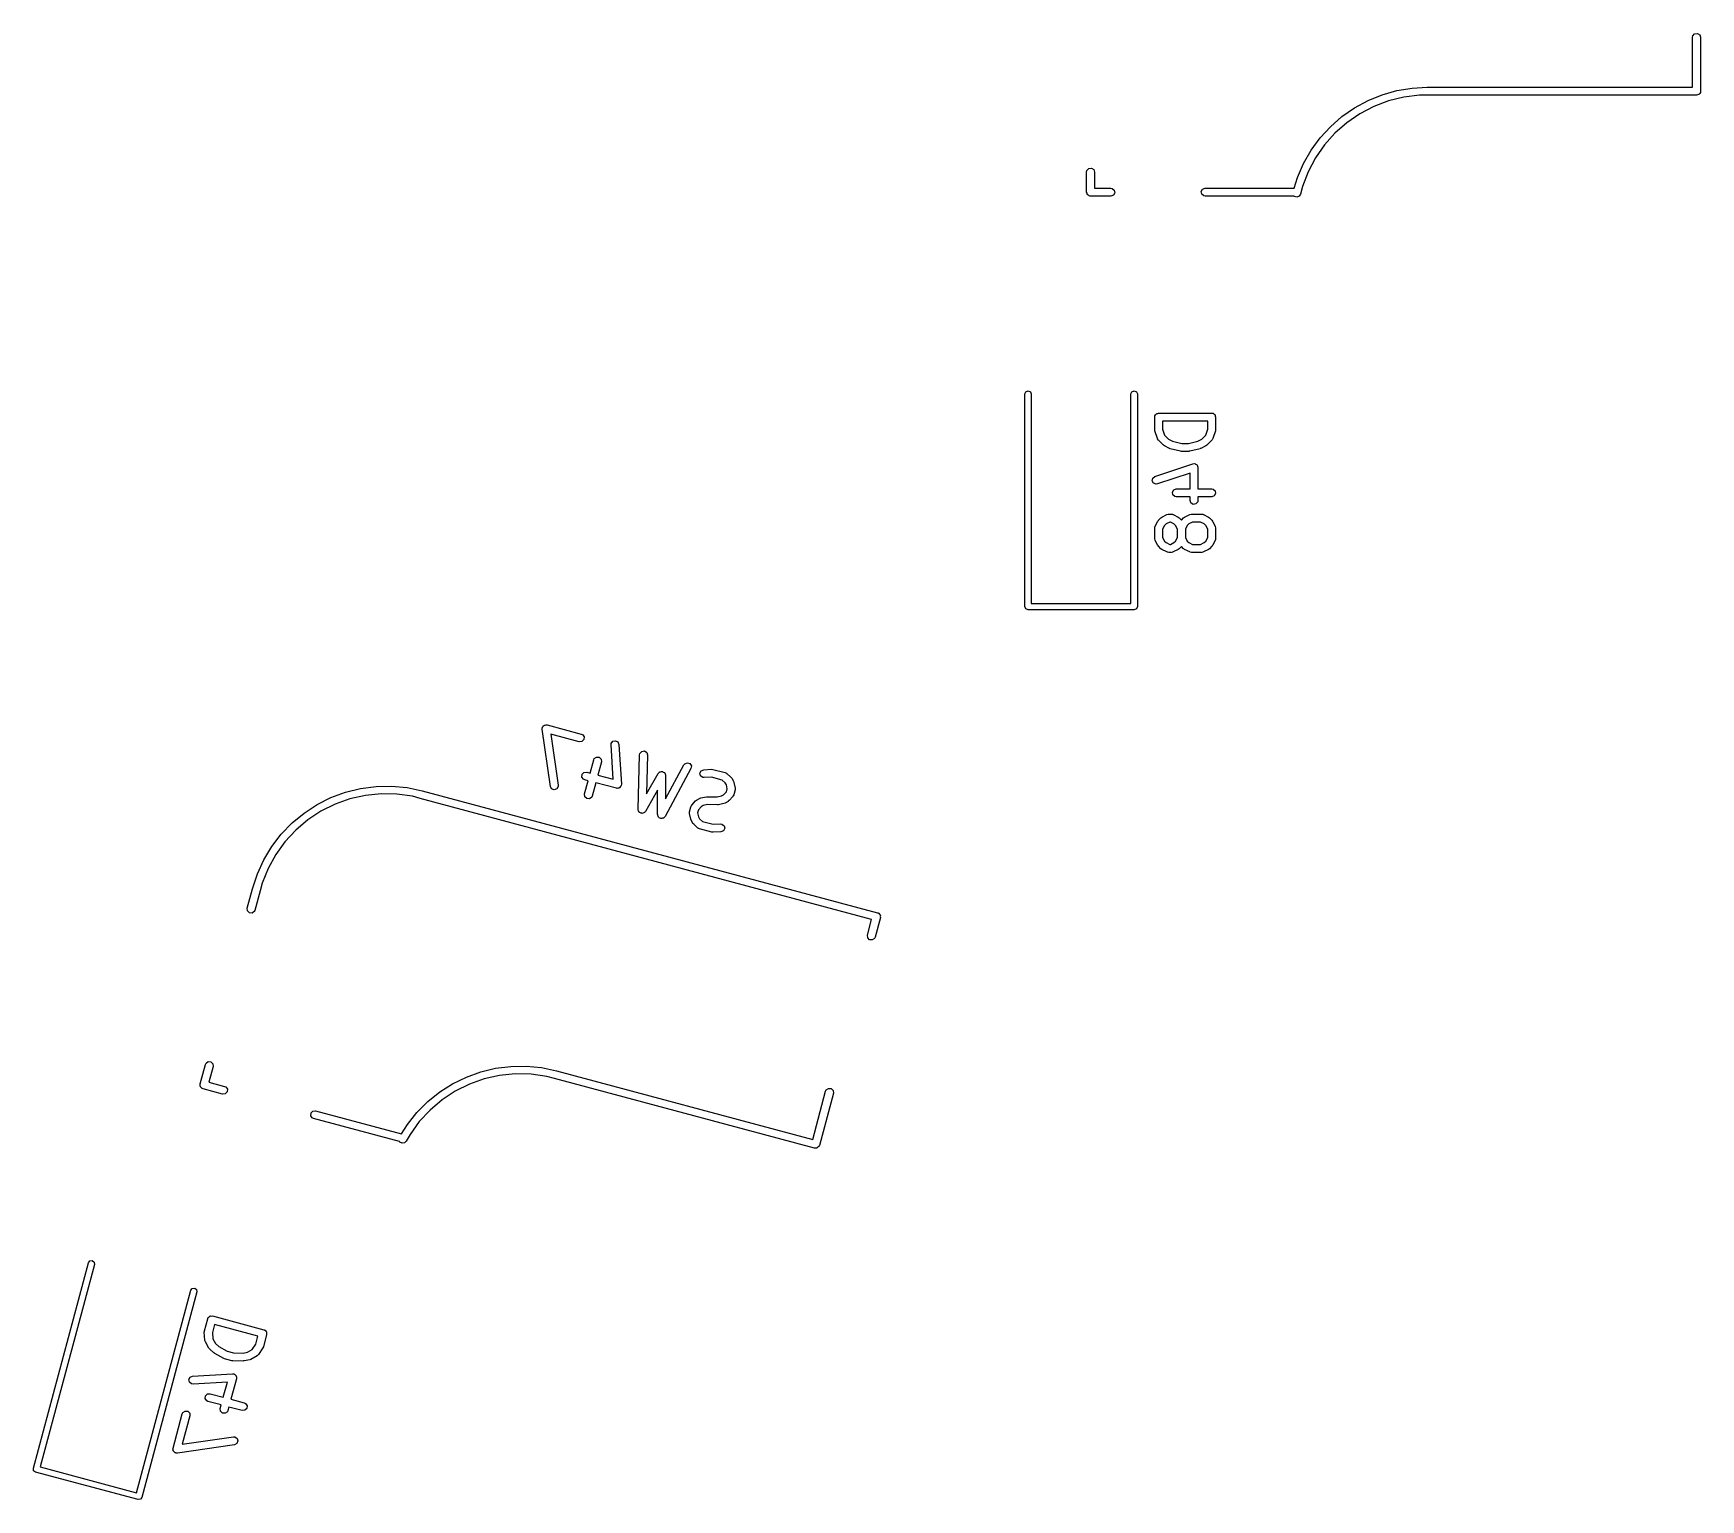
# Model space of a CAD drawing. Extents: x 32 to 254, y -135 to -26.
# Drawn here: x 165.4 to 196.84, y -134.74 to -107.09 of the extents above; entities that cross this region are included whole.
import ezdxf

# ---------------------------------------------------------------- set-up
doc = ezdxf.new("R2010")
doc.units = 0
doc.layers.add('BLACK', color=7, linetype='CONTINUOUS')

msp = doc.modelspace()

# ---------------------------------------------------------------- linework, layer by layer
at = {"layer": 'BLACK', "linetype": 'CONTINUOUS'}
for p, q in [((196.692, -107.169), (196.697, -107.143)), ((196.692, -108.11), (196.692, -107.169)), ((196.697, -107.143), (196.73, -107.104)), ((196.73, -107.104), (196.781, -107.095)), ((196.781, -107.095), (196.825, -107.121)), ((196.825, -107.121), (196.843, -107.169)), ((196.843, -107.169), (196.843, -108.185)), ((190.837, -108.252), (191.114, -108.174)), ((191.114, -108.174), (191.399, -108.126)), ((191.399, -108.126), (191.687, -108.11)), ((191.687, -108.11), (191.688, -108.11)), ((191.688, -108.11), (196.692, -108.11)), ((190.315, -108.499), (190.569, -108.361)), ((190.676, -108.472), (190.413, -108.61)), ((190.569, -108.361), (190.837, -108.252)), ((190.955, -108.367), (190.676, -108.472)), ((191.243, -108.296), (190.955, -108.367)), ((191.539, -108.26), (191.243, -108.296)), ((191.688, -108.26), (191.539, -108.26)), ((196.767, -108.26), (191.688, -108.26)), ((191.688, -108.26), (191.688, -108.26)), ((196.786, -108.253), (196.767, -108.26)), ((196.805, -108.25), (196.786, -108.253)), ((196.809, -108.245), (196.805, -108.25)), ((196.816, -108.242), (196.809, -108.245)), ((196.825, -108.226), (196.816, -108.242)), ((196.838, -108.211), (196.825, -108.226)), ((196.84, -108.201), (196.838, -108.211)), ((196.841, -108.198), (196.84, -108.201)), ((196.843, -108.185), (196.841, -108.195)), ((196.841, -108.195), (196.841, -108.198)), ((189.861, -108.854), (190.078, -108.664)), ((190.168, -108.779), (189.945, -108.975)), ((190.078, -108.664), (190.315, -108.499)), ((190.413, -108.61), (190.168, -108.779)), ((189.495, -109.3), (189.666, -109.067)), ((189.666, -109.067), (189.861, -108.854)), ((189.945, -108.975), (189.747, -109.198)), ((189.351, -109.55), (189.495, -109.3)), ((189.747, -109.198), (189.577, -109.442)), ((185.262, -109.709), (185.267, -109.683)), ((185.262, -110.09), (185.262, -109.709)), ((185.267, -109.683), (185.3, -109.644)), ((185.3, -109.644), (185.351, -109.635)), ((185.351, -109.635), (185.395, -109.661)), ((185.395, -109.661), (185.412, -109.709)), ((185.412, -109.709), (185.412, -110.015)), ((189.236, -109.815), (189.351, -109.55)), ((189.438, -109.705), (189.332, -109.983)), ((189.577, -109.442), (189.438, -109.705)), ((185.412, -110.015), (185.718, -110.015)), ((185.718, -110.015), (185.744, -110.02)), ((185.744, -110.02), (185.783, -110.052)), ((185.783, -110.052), (185.792, -110.103)), ((187.423, -110.077), (187.448, -110.033)), ((187.448, -110.033), (187.496, -110.015)), ((187.496, -110.015), (189.174, -110.015)), ((189.174, -110.015), (189.236, -109.815)), ((189.332, -109.983), (189.296, -110.127)), ((185.269, -110.108), (185.262, -110.09)), ((185.273, -110.127), (185.269, -110.108)), ((185.278, -110.132), (185.273, -110.127)), ((185.28, -110.138), (185.278, -110.132)), ((185.297, -110.148), (185.28, -110.138)), ((185.312, -110.16), (185.297, -110.148)), ((185.322, -110.162), (185.312, -110.16)), ((185.324, -110.164), (185.322, -110.162)), ((185.328, -110.163), (185.324, -110.164)), ((185.338, -110.165), (185.328, -110.163)), ((185.718, -110.165), (185.338, -110.165)), ((185.767, -110.147), (185.718, -110.165)), ((185.792, -110.103), (185.767, -110.147)), ((187.432, -110.127), (187.423, -110.077)), ((187.471, -110.16), (187.432, -110.127)), ((187.496, -110.165), (187.471, -110.16)), ((189.177, -110.165), (187.496, -110.165)), ((189.184, -110.173), (189.177, -110.165)), ((189.229, -110.184), (189.184, -110.173)), ((189.272, -110.166), (189.229, -110.184)), ((189.296, -110.127), (189.272, -110.166)), ((189.296, -110.127), (189.296, -110.127)), ((184.115, -113.85), (184.157, -113.832)), ((184.157, -113.832), (184.2, -113.85)), ((186.115, -113.85), (186.157, -113.832)), ((186.157, -113.832), (186.2, -113.85)), ((184.097, -113.892), (184.115, -113.85)), ((184.097, -117.902), (184.097, -113.892)), ((184.2, -113.85), (184.218, -113.892)), ((184.218, -113.892), (184.218, -117.843)), ((186.097, -113.892), (186.115, -113.85)), ((186.097, -117.843), (186.097, -113.892)), ((186.2, -113.85), (186.218, -113.892)), ((186.218, -113.892), (186.218, -117.902)), ((186.545, -114.328), (186.547, -114.318)), ((186.545, -114.566), (186.545, -114.328)), ((186.546, -114.315), (186.548, -114.312)), ((186.547, -114.318), (186.546, -114.315)), ((186.548, -114.312), (186.55, -114.303)), ((186.55, -114.303), (186.562, -114.288)), ((186.562, -114.288), (186.572, -114.271)), ((186.572, -114.271), (186.578, -114.268)), ((186.578, -114.268), (186.583, -114.263)), ((186.583, -114.263), (186.602, -114.26)), ((186.602, -114.26), (186.62, -114.253)), ((186.62, -114.253), (187.62, -114.253)), ((187.545, -114.403), (186.695, -114.403)), ((186.695, -114.403), (186.695, -114.554)), ((187.545, -114.554), (187.545, -114.403)), ((187.62, -114.253), (187.63, -114.255)), ((187.63, -114.255), (187.633, -114.254)), ((187.633, -114.254), (187.636, -114.256)), ((187.636, -114.256), (187.646, -114.258)), ((187.646, -114.258), (187.661, -114.27)), ((187.661, -114.27), (187.678, -114.28)), ((187.678, -114.28), (187.68, -114.286)), ((187.68, -114.286), (187.685, -114.291)), ((187.685, -114.291), (187.688, -114.31)), ((187.688, -114.31), (187.695, -114.328)), ((187.695, -114.328), (187.695, -114.566)), ((186.546, -114.568), (186.545, -114.566)), ((186.549, -114.59), (186.546, -114.568)), ((186.597, -114.733), (186.549, -114.59)), ((186.599, -114.736), (186.597, -114.733)), ((186.6, -114.741), (186.599, -114.736)), ((186.615, -114.762), (186.6, -114.741)), ((186.71, -114.857), (186.615, -114.762)), ((186.695, -114.554), (186.733, -114.669)), ((186.733, -114.669), (186.807, -114.743)), ((186.807, -114.743), (186.884, -114.781)), ((186.884, -114.781), (187.058, -114.825)), ((187.182, -114.825), (187.356, -114.781)), ((187.356, -114.781), (187.433, -114.743)), ((187.433, -114.743), (187.507, -114.669)), ((187.507, -114.669), (187.545, -114.554)), ((187.626, -114.762), (187.53, -114.857)), ((187.627, -114.758), (187.626, -114.762)), ((187.631, -114.756), (187.627, -114.758)), ((187.644, -114.733), (187.631, -114.756)), ((187.691, -114.59), (187.644, -114.733)), ((187.695, -114.566), (187.691, -114.588)), ((187.691, -114.588), (187.691, -114.59)), ((186.711, -114.858), (186.71, -114.857)), ((186.729, -114.871), (186.711, -114.858)), ((186.825, -114.919), (186.729, -114.871)), ((186.828, -114.92), (186.825, -114.919)), ((186.84, -114.925), (186.828, -114.92)), ((187.03, -114.972), (186.84, -114.925)), ((187.034, -114.972), (187.03, -114.972)), ((187.049, -114.975), (187.034, -114.972)), ((187.192, -114.975), (187.049, -114.975)), ((187.058, -114.825), (187.182, -114.825)), ((187.195, -114.973), (187.192, -114.975)), ((187.21, -114.972), (187.195, -114.973)), ((187.4, -114.925), (187.21, -114.972)), ((187.403, -114.923), (187.4, -114.925)), ((187.416, -114.919), (187.403, -114.923)), ((187.511, -114.871), (187.416, -114.919)), ((187.512, -114.87), (187.511, -114.871)), ((187.53, -114.857), (187.512, -114.87)), ((186.549, -115.448), (187.263, -115.209)), ((187.212, -115.385), (186.596, -115.59)), ((187.212, -115.682), (187.212, -115.385)), ((187.263, -115.209), (187.289, -115.206)), ((187.289, -115.206), (187.294, -115.208)), ((187.294, -115.208), (187.3, -115.207)), ((187.3, -115.207), (187.318, -115.217)), ((187.318, -115.217), (187.337, -115.224)), ((187.337, -115.224), (187.339, -115.23)), ((187.339, -115.23), (187.344, -115.232)), ((187.344, -115.232), (187.351, -115.252)), ((187.351, -115.252), (187.361, -115.27)), ((187.361, -115.27), (187.36, -115.275)), ((187.36, -115.275), (187.362, -115.281)), ((187.362, -115.281), (187.362, -115.682)), ((186.498, -115.53), (186.509, -115.479)), ((186.523, -115.575), (186.498, -115.53)), ((186.509, -115.479), (186.549, -115.448)), ((186.57, -115.594), (186.523, -115.575)), ((186.596, -115.59), (186.57, -115.594)), ((186.88, -115.744), (186.905, -115.699)), ((186.905, -115.699), (186.953, -115.682)), ((186.953, -115.682), (187.212, -115.682)), ((187.362, -115.682), (187.62, -115.682)), ((187.62, -115.682), (187.646, -115.686)), ((187.646, -115.686), (187.685, -115.719)), ((187.685, -115.719), (187.694, -115.77)), ((186.888, -115.794), (186.88, -115.744)), ((186.928, -115.827), (186.888, -115.794)), ((186.953, -115.832), (186.928, -115.827)), ((187.212, -115.832), (186.953, -115.832)), ((187.212, -115.9), (187.212, -115.832)), ((187.229, -115.948), (187.212, -115.9)), ((187.274, -115.974), (187.229, -115.948)), ((187.324, -115.965), (187.274, -115.974)), ((187.357, -115.925), (187.324, -115.965)), ((187.362, -115.9), (187.357, -115.925)), ((187.62, -115.832), (187.362, -115.832)), ((187.362, -115.832), (187.362, -115.9)), ((187.668, -115.814), (187.62, -115.832)), ((187.694, -115.77), (187.668, -115.814)), ((186.553, -116.39), (186.601, -116.295)), ((186.601, -116.295), (186.614, -116.277)), ((186.614, -116.277), (186.615, -116.275)), ((186.615, -116.275), (186.662, -116.228)), ((186.662, -116.228), (186.681, -116.215)), ((186.681, -116.215), (186.682, -116.214)), ((186.682, -116.214), (186.777, -116.166)), ((186.76, -116.342), (186.729, -116.373)), ((186.828, -116.308), (186.76, -116.342)), ((186.777, -116.166), (186.802, -116.158)), ((186.802, -116.158), (186.806, -116.16)), ((186.806, -116.16), (186.811, -116.158)), ((186.811, -116.158), (186.858, -116.158)), ((186.841, -116.308), (186.828, -116.308)), ((186.909, -116.342), (186.841, -116.308)), ((186.858, -116.158), (186.884, -116.162)), ((186.884, -116.162), (186.887, -116.165)), ((186.887, -116.165), (186.892, -116.166)), ((186.892, -116.166), (186.987, -116.214)), ((186.939, -116.373), (186.909, -116.342)), ((186.987, -116.214), (187.005, -116.227)), ((187.005, -116.227), (187.006, -116.228)), ((187.006, -116.228), (187.049, -116.27)), ((187.049, -116.27), (187.091, -116.228)), ((187.091, -116.228), (187.109, -116.215)), ((187.109, -116.215), (187.11, -116.214)), ((187.11, -116.214), (187.206, -116.166)), ((187.188, -116.342), (187.158, -116.373)), ((187.257, -116.308), (187.188, -116.342)), ((187.206, -116.166), (187.231, -116.158)), ((187.231, -116.158), (187.235, -116.16)), ((187.235, -116.16), (187.239, -116.158)), ((187.239, -116.158), (187.43, -116.158)), ((187.412, -116.308), (187.257, -116.308)), ((187.48, -116.342), (187.412, -116.308)), ((187.43, -116.158), (187.455, -116.162)), ((187.455, -116.162), (187.459, -116.165)), ((187.459, -116.165), (187.463, -116.166)), ((187.463, -116.166), (187.558, -116.214)), ((187.511, -116.373), (187.48, -116.342)), ((187.558, -116.214), (187.576, -116.227)), ((187.576, -116.227), (187.578, -116.228)), ((187.578, -116.228), (187.626, -116.275)), ((187.626, -116.275), (187.638, -116.294)), ((187.638, -116.294), (187.64, -116.295)), ((187.64, -116.295), (187.687, -116.39)), ((186.545, -116.423), (186.55, -116.398)), ((186.545, -116.614), (186.545, -116.423)), ((186.547, -116.618), (186.545, -116.614)), ((186.546, -116.623), (186.547, -116.618)), ((186.553, -116.647), (186.546, -116.623)), ((186.55, -116.398), (186.553, -116.394)), ((186.553, -116.394), (186.553, -116.39)), ((186.601, -116.743), (186.553, -116.647)), ((186.729, -116.373), (186.695, -116.441)), ((186.695, -116.441), (186.695, -116.596)), ((186.695, -116.596), (186.729, -116.665)), ((186.729, -116.665), (186.76, -116.695)), ((186.909, -116.695), (186.939, -116.665)), ((186.974, -116.441), (186.939, -116.373)), ((186.939, -116.665), (186.974, -116.596)), ((186.974, -116.596), (186.974, -116.441)), ((187.158, -116.373), (187.124, -116.441)), ((187.124, -116.441), (187.124, -116.596)), ((187.124, -116.596), (187.158, -116.665)), ((187.158, -116.665), (187.188, -116.695)), ((187.48, -116.695), (187.511, -116.665)), ((187.545, -116.441), (187.511, -116.373)), ((187.511, -116.665), (187.545, -116.596)), ((187.545, -116.596), (187.545, -116.441)), ((187.687, -116.647), (187.64, -116.743)), ((187.687, -116.39), (187.695, -116.415)), ((187.688, -116.643), (187.687, -116.647)), ((187.691, -116.64), (187.688, -116.643)), ((187.695, -116.614), (187.691, -116.64)), ((187.695, -116.415), (187.694, -116.419)), ((187.694, -116.419), (187.695, -116.423)), ((187.695, -116.423), (187.695, -116.614)), ((186.602, -116.744), (186.601, -116.743)), ((186.615, -116.762), (186.602, -116.744)), ((186.662, -116.81), (186.615, -116.762)), ((186.664, -116.811), (186.662, -116.81)), ((186.682, -116.824), (186.664, -116.811)), ((186.777, -116.871), (186.682, -116.824)), ((186.76, -116.695), (186.828, -116.729)), ((186.782, -116.872), (186.777, -116.871)), ((186.785, -116.875), (186.782, -116.872)), ((186.811, -116.879), (186.785, -116.875)), ((186.858, -116.879), (186.811, -116.879)), ((186.828, -116.729), (186.841, -116.729)), ((186.841, -116.729), (186.909, -116.695)), ((186.862, -116.878), (186.858, -116.879)), ((186.867, -116.879), (186.862, -116.878)), ((186.892, -116.871), (186.867, -116.879)), ((186.987, -116.824), (186.892, -116.871)), ((186.988, -116.823), (186.987, -116.824)), ((187.006, -116.81), (186.988, -116.823)), ((187.049, -116.768), (187.006, -116.81)), ((187.091, -116.81), (187.049, -116.768)), ((187.092, -116.811), (187.091, -116.81)), ((187.11, -116.824), (187.092, -116.811)), ((187.206, -116.871), (187.11, -116.824)), ((187.188, -116.695), (187.257, -116.729)), ((187.21, -116.872), (187.206, -116.871)), ((187.214, -116.875), (187.21, -116.872)), ((187.239, -116.879), (187.214, -116.875)), ((187.43, -116.879), (187.239, -116.879)), ((187.257, -116.729), (187.412, -116.729)), ((187.412, -116.729), (187.48, -116.695)), ((187.434, -116.878), (187.43, -116.879)), ((187.438, -116.879), (187.434, -116.878)), ((187.463, -116.871), (187.438, -116.879)), ((187.558, -116.824), (187.463, -116.871)), ((187.56, -116.823), (187.558, -116.824)), ((187.578, -116.81), (187.56, -116.823)), ((187.626, -116.762), (187.578, -116.81)), ((187.64, -116.743), (187.626, -116.761)), ((187.626, -116.761), (187.626, -116.762)), ((184.115, -117.945), (184.097, -117.902)), ((184.218, -117.843), (186.097, -117.843)), ((186.218, -117.902), (186.2, -117.945)), ((184.157, -117.962), (184.115, -117.945)), ((186.157, -117.962), (184.157, -117.962)), ((186.2, -117.945), (186.157, -117.962)), ((175.051, -120.134), (175.068, -120.129)), ((175.068, -120.129), (175.076, -120.132)), ((174.991, -120.215), (174.992, -120.189)), ((175.147, -121.291), (174.991, -120.215)), ((174.992, -120.189), (174.997, -120.181)), ((174.997, -120.181), (174.998, -120.172)), ((174.998, -120.172), (175.01, -120.16)), ((175.01, -120.16), (175.019, -120.145)), ((175.019, -120.145), (175.028, -120.142)), ((175.028, -120.142), (175.034, -120.136)), ((175.034, -120.136), (175.051, -120.134)), ((175.076, -120.132), (175.085, -120.132)), ((175.085, -120.132), (175.729, -120.304)), ((175.69, -120.449), (175.156, -120.306)), ((175.156, -120.306), (175.295, -121.27)), ((175.741, -120.444), (175.69, -120.449)), ((175.729, -120.304), (175.753, -120.315)), ((175.778, -120.408), (175.741, -120.444)), ((175.753, -120.315), (175.782, -120.357)), ((175.782, -120.357), (175.778, -120.408)), ((176.294, -120.482), (176.325, -120.44)), ((176.325, -120.44), (176.374, -120.429)), ((176.374, -120.429), (176.42, -120.451)), ((175.976, -120.766), (176.018, -120.737)), ((176.018, -120.737), (176.069, -120.741)), ((176.069, -120.741), (176.105, -120.778)), ((176.291, -120.508), (176.294, -120.482)), ((176.33, -121.155), (176.291, -120.508)), ((176.42, -120.451), (176.441, -120.499)), ((176.441, -120.499), (176.486, -121.25)), ((176.802, -121.722), (176.831, -120.695)), ((176.831, -120.695), (176.836, -120.669)), ((176.836, -120.669), (176.87, -120.631)), ((176.87, -120.631), (176.921, -120.623)), ((176.921, -120.623), (176.964, -120.65)), ((176.98, -120.699), (176.96, -121.429)), ((176.964, -120.65), (176.98, -120.699)), ((175.741, -121.114), (175.745, -121.063)), ((175.745, -121.063), (175.781, -121.026)), ((175.781, -121.026), (175.832, -121.022)), ((175.832, -121.022), (175.898, -121.04)), ((175.898, -121.04), (175.965, -120.79)), ((175.965, -120.79), (175.976, -120.766)), ((176.11, -120.829), (176.043, -121.078)), ((176.105, -120.778), (176.11, -120.829)), ((176.96, -121.429), (177.181, -121.046)), ((177.181, -121.046), (177.197, -121.026)), ((177.197, -121.026), (177.204, -121.024)), ((177.204, -121.024), (177.208, -121.019)), ((177.208, -121.019), (177.227, -121.016)), ((177.227, -121.016), (177.245, -121.009)), ((177.245, -121.009), (177.252, -121.011)), ((177.252, -121.011), (177.259, -121.01)), ((177.259, -121.01), (177.275, -121.02)), ((177.275, -121.02), (177.294, -121.026)), ((177.294, -121.026), (177.297, -121.032)), ((177.297, -121.032), (177.303, -121.036)), ((177.303, -121.036), (177.31, -121.054)), ((177.31, -121.054), (177.319, -121.071)), ((177.799, -120.954), (177.311, -121.859)), ((177.319, -121.071), (177.318, -121.077)), ((177.32, -121.526), (177.667, -120.883)), ((177.667, -120.883), (177.684, -120.863)), ((177.684, -120.863), (177.731, -120.844)), ((177.731, -120.844), (177.78, -120.86)), ((177.78, -120.86), (177.807, -120.904)), ((177.807, -120.904), (177.799, -120.954)), ((177.969, -121.042), (177.992, -120.997)), ((177.98, -121.092), (177.969, -121.042)), ((177.992, -120.997), (178.039, -120.976)), ((178.039, -120.976), (178.189, -120.967)), ((178.189, -120.967), (178.211, -120.97)), ((178.211, -120.97), (178.213, -120.97)), ((178.213, -120.97), (178.443, -121.031)), ((178.443, -121.031), (178.466, -121.042)), ((178.466, -121.042), (178.469, -121.046)), ((178.469, -121.046), (178.473, -121.048)), ((178.473, -121.048), (178.553, -121.118)), ((171.283, -121.399), (171.568, -121.328)), ((171.568, -121.328), (171.859, -121.29)), ((171.859, -121.29), (172.152, -121.285)), ((172.152, -121.285), (172.444, -121.312)), ((172.444, -121.312), (172.731, -121.372)), ((172.731, -121.372), (172.731, -121.372)), ((172.731, -121.372), (172.731, -121.372)), ((172.731, -121.372), (181.318, -123.673)), ((175.171, -121.337), (175.147, -121.291)), ((175.218, -121.356), (175.171, -121.337)), ((175.267, -121.34), (175.218, -121.356)), ((175.294, -121.296), (175.267, -121.34)), ((175.295, -121.27), (175.294, -121.296)), ((175.77, -121.156), (175.741, -121.114)), ((175.794, -121.167), (175.77, -121.156)), ((175.792, -121.434), (175.859, -121.184)), ((175.859, -121.184), (175.794, -121.167)), ((176.004, -121.223), (175.937, -121.473)), ((176.392, -121.327), (176.004, -121.223)), ((176.043, -121.078), (176.33, -121.155)), ((176.397, -121.327), (176.392, -121.327)), ((176.402, -121.329), (176.397, -121.327)), ((176.422, -121.324), (176.402, -121.329)), ((176.443, -121.323), (176.422, -121.324)), ((176.447, -121.319), (176.443, -121.323)), ((176.452, -121.317), (176.447, -121.319)), ((176.464, -121.301), (176.452, -121.317)), ((176.479, -121.286), (176.464, -121.301)), ((176.483, -121.276), (176.479, -121.281)), ((176.479, -121.281), (176.479, -121.286)), ((176.486, -121.25), (176.483, -121.276)), ((177.17, -121.365), (176.942, -121.762)), ((177.17, -121.823), (177.17, -121.365)), ((177.318, -121.077), (177.32, -121.084)), ((177.32, -121.084), (177.32, -121.526)), ((178.022, -121.123), (177.98, -121.092)), ((178.048, -121.126), (178.022, -121.123)), ((178.186, -121.118), (178.048, -121.126)), ((178.387, -121.172), (178.186, -121.118)), ((178.444, -121.222), (178.387, -121.172)), ((178.466, -121.26), (178.444, -121.222)), ((178.481, -121.335), (178.466, -121.26)), ((178.466, -121.392), (178.481, -121.335)), ((178.553, -121.118), (178.567, -121.136)), ((178.567, -121.136), (178.568, -121.137)), ((178.568, -121.137), (178.602, -121.195)), ((178.602, -121.195), (178.609, -121.216)), ((178.63, -121.356), (178.606, -121.448)), ((178.609, -121.216), (178.61, -121.218)), ((178.61, -121.218), (178.632, -121.322)), ((178.632, -121.348), (178.63, -121.352)), ((178.63, -121.352), (178.63, -121.356)), ((178.632, -121.322), (178.632, -121.348)), ((170.501, -121.794), (170.747, -121.633)), ((170.747, -121.633), (171.008, -121.501)), ((171.086, -121.626), (170.819, -121.759)), ((171.008, -121.501), (171.283, -121.399)), ((171.367, -121.526), (171.086, -121.626)), ((171.658, -121.46), (171.367, -121.526)), ((171.955, -121.43), (171.658, -121.46)), ((172.253, -121.436), (171.955, -121.43)), ((172.548, -121.478), (172.253, -121.436)), ((172.692, -121.517), (172.548, -121.478)), ((181.207, -123.798), (172.692, -121.517)), ((172.692, -121.517), (172.692, -121.517)), ((172.692, -121.517), (172.692, -121.517)), ((172.692, -121.517), (172.692, -121.517)), ((175.797, -121.485), (175.792, -121.434)), ((175.833, -121.521), (175.797, -121.485)), ((175.884, -121.526), (175.833, -121.521)), ((175.926, -121.496), (175.884, -121.526)), ((175.937, -121.473), (175.926, -121.496)), ((177.773, -121.768), (177.798, -121.676)), ((177.798, -121.676), (177.809, -121.652)), ((177.809, -121.652), (177.813, -121.649)), ((177.813, -121.649), (177.814, -121.645)), ((177.814, -121.645), (177.885, -121.566)), ((177.885, -121.566), (177.903, -121.552)), ((177.903, -121.552), (177.904, -121.55)), ((177.904, -121.55), (177.962, -121.517)), ((177.989, -121.674), (177.938, -121.732)), ((177.962, -121.517), (177.983, -121.509)), ((177.983, -121.509), (177.984, -121.508)), ((177.984, -121.508), (178.089, -121.487)), ((178.026, -121.653), (177.989, -121.674)), ((178.111, -121.635), (178.026, -121.653)), ((178.089, -121.487), (178.102, -121.486)), ((178.102, -121.486), (178.105, -121.485)), ((178.105, -121.485), (178.293, -121.488)), ((178.299, -121.639), (178.111, -121.635)), ((178.293, -121.488), (178.377, -121.471)), ((178.302, -121.637), (178.299, -121.639)), ((178.315, -121.637), (178.302, -121.637)), ((178.419, -121.616), (178.315, -121.637)), ((178.377, -121.471), (178.415, -121.45)), ((178.415, -121.45), (178.466, -121.392)), ((178.421, -121.615), (178.419, -121.616)), ((178.442, -121.607), (178.421, -121.615)), ((178.5, -121.574), (178.442, -121.607)), ((178.501, -121.572), (178.5, -121.574)), ((178.519, -121.558), (178.501, -121.572)), ((178.59, -121.479), (178.519, -121.558)), ((178.591, -121.475), (178.59, -121.479)), ((178.595, -121.472), (178.591, -121.475)), ((178.606, -121.448), (178.595, -121.472)), ((170.072, -122.192), (170.275, -121.981)), ((170.275, -121.981), (170.501, -121.794)), ((170.571, -121.924), (170.343, -122.117)), ((170.819, -121.759), (170.571, -121.924)), ((176.804, -121.73), (176.802, -121.722)), ((176.803, -121.738), (176.804, -121.73)), ((176.812, -121.754), (176.803, -121.738)), ((176.818, -121.771), (176.812, -121.754)), ((176.825, -121.775), (176.818, -121.771)), ((176.829, -121.782), (176.825, -121.775)), ((176.846, -121.788), (176.829, -121.782)), ((176.862, -121.798), (176.846, -121.788)), ((176.869, -121.797), (176.862, -121.798)), ((176.877, -121.799), (176.869, -121.797)), ((176.894, -121.793), (176.877, -121.799)), ((176.912, -121.79), (176.894, -121.793)), ((176.918, -121.785), (176.912, -121.79)), ((176.925, -121.782), (176.918, -121.785)), ((176.942, -121.762), (176.925, -121.782)), ((177.172, -121.83), (177.17, -121.823)), ((177.171, -121.838), (177.172, -121.83)), ((177.181, -121.854), (177.171, -121.838)), ((177.187, -121.871), (177.181, -121.854)), ((177.194, -121.875), (177.187, -121.871)), ((177.198, -121.882), (177.194, -121.875)), ((177.216, -121.888), (177.198, -121.882)), ((177.232, -121.897), (177.216, -121.888)), ((177.239, -121.896), (177.232, -121.897)), ((177.247, -121.898), (177.239, -121.896)), ((177.264, -121.891), (177.247, -121.898)), ((177.282, -121.888), (177.264, -121.891)), ((177.287, -121.882), (177.282, -121.888)), ((177.294, -121.879), (177.287, -121.882)), ((177.311, -121.859), (177.294, -121.879)), ((177.772, -121.776), (177.774, -121.772)), ((177.772, -121.802), (177.772, -121.776)), ((177.794, -121.906), (177.772, -121.802)), ((177.774, -121.772), (177.773, -121.768)), ((177.795, -121.908), (177.794, -121.906)), ((177.802, -121.929), (177.795, -121.908)), ((177.836, -121.987), (177.802, -121.929)), ((177.837, -121.988), (177.836, -121.987)), ((177.851, -122.006), (177.837, -121.988)), ((177.931, -122.076), (177.851, -122.006)), ((177.938, -121.732), (177.923, -121.789)), ((177.923, -121.789), (177.938, -121.864)), ((177.938, -121.864), (177.96, -121.902)), ((177.96, -121.902), (178.017, -121.952)), ((178.017, -121.952), (178.218, -122.006)), ((178.218, -122.006), (178.356, -121.998)), ((178.356, -121.998), (178.382, -122.001)), ((178.382, -122.001), (178.423, -122.032)), ((169.894, -122.425), (170.072, -122.192)), ((170.343, -122.117), (170.141, -122.336)), ((177.935, -122.078), (177.931, -122.076)), ((177.938, -122.082), (177.935, -122.078)), ((177.961, -122.093), (177.938, -122.082)), ((178.191, -122.154), (177.961, -122.093)), ((178.193, -122.154), (178.191, -122.154)), ((178.215, -122.157), (178.193, -122.154)), ((178.365, -122.148), (178.215, -122.157)), ((178.412, -122.127), (178.365, -122.148)), ((178.435, -122.081), (178.412, -122.127)), ((178.423, -122.032), (178.435, -122.081)), ((169.742, -122.676), (169.894, -122.425)), ((169.967, -122.578), (169.823, -122.839)), ((170.141, -122.336), (169.967, -122.578)), ((169.528, -123.221), (169.62, -122.942)), ((169.62, -122.942), (169.742, -122.676)), ((169.823, -122.839), (169.712, -123.116)), ((169.43, -123.589), (169.528, -123.221)), ((169.528, -123.221), (169.528, -123.221)), ((169.673, -123.26), (169.575, -123.628)), ((169.712, -123.116), (169.673, -123.26)), ((169.673, -123.26), (169.673, -123.26)), ((169.434, -123.64), (169.43, -123.589)), ((169.47, -123.676), (169.434, -123.64)), ((169.521, -123.681), (169.47, -123.676)), ((169.563, -123.651), (169.521, -123.681)), ((169.575, -123.628), (169.563, -123.651)), ((181.128, -124.094), (181.207, -123.798)), ((181.371, -123.765), (181.272, -124.133)), ((181.318, -123.673), (181.327, -123.677)), ((181.327, -123.677), (181.33, -123.677)), ((181.33, -123.677), (181.333, -123.68)), ((181.333, -123.68), (181.342, -123.684)), ((181.342, -123.684), (181.353, -123.7)), ((181.353, -123.7), (181.367, -123.714)), ((181.367, -123.714), (181.367, -123.72)), ((181.367, -123.72), (181.371, -123.726)), ((181.371, -123.726), (181.369, -123.745)), ((181.369, -123.745), (181.371, -123.765)), ((181.132, -124.145), (181.128, -124.094)), ((181.168, -124.181), (181.132, -124.145)), ((181.219, -124.186), (181.168, -124.181)), ((181.261, -124.156), (181.219, -124.186)), ((181.272, -124.133), (181.261, -124.156)), ((168.542, -126.901), (168.641, -126.533)), ((168.641, -126.533), (168.652, -126.51)), ((168.652, -126.51), (168.694, -126.48)), ((168.694, -126.48), (168.745, -126.485)), ((168.786, -126.572), (168.706, -126.868)), ((168.745, -126.485), (168.781, -126.521)), ((168.781, -126.521), (168.786, -126.572)), ((173.563, -126.77), (173.835, -126.672)), ((173.835, -126.672), (174.115, -126.605)), ((174.115, -126.605), (174.402, -126.569)), ((174.486, -126.71), (174.19, -126.739)), ((174.402, -126.569), (174.691, -126.565)), ((174.784, -126.716), (174.486, -126.71)), ((174.691, -126.565), (174.978, -126.592)), ((175.078, -126.758), (174.784, -126.716)), ((174.978, -126.592), (175.26, -126.652)), ((175.26, -126.652), (175.261, -126.652)), ((175.261, -126.652), (175.261, -126.652)), ((175.261, -126.652), (175.261, -126.652)), ((175.261, -126.652), (180.095, -127.947)), ((168.544, -126.921), (168.542, -126.901)), ((168.542, -126.94), (168.544, -126.921)), ((168.546, -126.945), (168.542, -126.94)), ((168.547, -126.952), (168.546, -126.945)), ((168.56, -126.966), (168.547, -126.952)), ((168.572, -126.982), (168.56, -126.966)), ((168.581, -126.986), (168.572, -126.982)), ((168.583, -126.989), (168.581, -126.986)), ((168.586, -126.989), (168.583, -126.989)), ((168.595, -126.993), (168.586, -126.989)), ((168.963, -127.092), (168.595, -126.993)), ((168.706, -126.868), (169.002, -126.947)), ((169.002, -126.947), (169.026, -126.958)), ((169.026, -126.958), (169.055, -127)), ((169.055, -127), (169.051, -127.051)), ((173.06, -127.052), (173.304, -126.897)), ((173.353, -127.036), (173.105, -127.2)), ((173.304, -126.897), (173.563, -126.77)), ((173.62, -126.904), (173.353, -127.036)), ((173.9, -126.805), (173.62, -126.904)), ((174.19, -126.739), (173.9, -126.805)), ((175.222, -126.796), (175.078, -126.758)), ((180.129, -128.111), (175.222, -126.796)), ((175.222, -126.796), (175.222, -126.796)), ((175.222, -126.796), (175.222, -126.796)), ((175.222, -126.796), (175.222, -126.796)), ((180.095, -127.947), (180.339, -127.038)), ((180.339, -127.038), (180.35, -127.014)), ((180.35, -127.014), (180.392, -126.985)), ((180.392, -126.985), (180.443, -126.989)), ((180.443, -126.989), (180.479, -127.026)), ((180.479, -127.026), (180.484, -127.077)), ((169.014, -127.087), (168.963, -127.092)), ((169.051, -127.051), (169.014, -127.087)), ((172.631, -127.438), (172.835, -127.233)), ((172.835, -127.233), (173.06, -127.052)), ((173.105, -127.2), (172.878, -127.392)), ((180.484, -127.077), (180.221, -128.058)), ((170.628, -127.499), (170.632, -127.448)), ((170.657, -127.541), (170.628, -127.499)), ((170.632, -127.448), (170.668, -127.411)), ((170.681, -127.552), (170.657, -127.541)), ((170.668, -127.411), (170.719, -127.407)), ((172.304, -127.987), (170.681, -127.552)), ((170.719, -127.407), (172.34, -127.841)), ((172.34, -127.841), (172.451, -127.664)), ((172.451, -127.664), (172.631, -127.438)), ((172.675, -127.61), (172.501, -127.851)), ((172.878, -127.392), (172.675, -127.61)), ((172.308, -127.996), (172.304, -127.987)), ((172.429, -127.981), (172.395, -128.013)), ((172.501, -127.851), (172.429, -127.981)), ((172.429, -127.981), (172.429, -127.981)), ((172.349, -128.018), (172.308, -127.996)), ((172.395, -128.013), (172.349, -128.018)), ((180.148, -128.11), (180.129, -128.111)), ((180.168, -128.111), (180.148, -128.11)), ((180.173, -128.107), (180.168, -128.111)), ((180.18, -128.107), (180.173, -128.107)), ((180.194, -128.093), (180.18, -128.107)), ((180.21, -128.082), (180.194, -128.093)), ((180.214, -128.073), (180.21, -128.082)), ((180.216, -128.07), (180.214, -128.073)), ((180.221, -128.058), (180.216, -128.067)), ((180.216, -128.067), (180.216, -128.07)), ((165.395, -134.146), (166.433, -130.273)), ((166.549, -130.304), (165.526, -134.119)), ((166.433, -130.273), (166.461, -130.236)), ((166.461, -130.236), (166.506, -130.23)), ((166.506, -130.23), (166.543, -130.258)), ((166.543, -130.258), (166.549, -130.304)), ((167.342, -134.606), (168.365, -130.79)), ((168.48, -130.821), (167.443, -134.695)), ((168.365, -130.79), (168.392, -130.754)), ((168.392, -130.754), (168.438, -130.748)), ((168.438, -130.748), (168.474, -130.776)), ((168.474, -130.776), (168.48, -130.821)), ((168.622, -131.557), (168.684, -131.327)), ((168.684, -131.327), (168.688, -131.318)), ((168.688, -131.318), (168.689, -131.315)), ((168.689, -131.315), (168.691, -131.312)), ((168.691, -131.312), (168.695, -131.303)), ((168.695, -131.303), (168.711, -131.292)), ((168.711, -131.292), (168.725, -131.278)), ((168.725, -131.278), (168.732, -131.278)), ((168.732, -131.278), (168.737, -131.274)), ((168.737, -131.274), (168.757, -131.276)), ((168.757, -131.276), (168.776, -131.274)), ((168.81, -131.438), (168.771, -131.584)), ((168.776, -131.274), (169.742, -131.533)), ((169.631, -131.658), (168.81, -131.438)), ((168.62, -131.581), (168.623, -131.559)), ((168.629, -131.731), (168.62, -131.581)), ((168.623, -131.559), (168.622, -131.557)), ((168.631, -131.735), (168.629, -131.731)), ((168.63, -131.74), (168.631, -131.735)), ((168.639, -131.764), (168.63, -131.74)), ((168.706, -131.881), (168.639, -131.764)), ((168.771, -131.584), (168.778, -131.704)), ((168.778, -131.704), (168.83, -131.795)), ((169.592, -131.804), (169.631, -131.658)), ((169.795, -131.625), (169.733, -131.855)), ((169.742, -131.533), (169.751, -131.537)), ((169.751, -131.537), (169.754, -131.537)), ((169.754, -131.537), (169.757, -131.54)), ((169.757, -131.54), (169.765, -131.544)), ((169.765, -131.544), (169.777, -131.56)), ((169.777, -131.56), (169.79, -131.573)), ((169.79, -131.573), (169.791, -131.58)), ((169.791, -131.58), (169.795, -131.586)), ((169.795, -131.586), (169.793, -131.605)), ((169.793, -131.605), (169.795, -131.625)), ((168.708, -131.882), (168.706, -131.881)), ((168.722, -131.899), (168.708, -131.882)), ((168.801, -131.97), (168.722, -131.899)), ((168.805, -131.971), (168.801, -131.97)), ((168.815, -131.979), (168.805, -131.971)), ((168.986, -132.075), (168.815, -131.979)), ((168.83, -131.795), (168.895, -131.852)), ((168.895, -131.852), (169.051, -131.939)), ((168.99, -132.075), (168.986, -132.075)), ((169.003, -132.082), (168.99, -132.075)), ((169.051, -131.939), (169.171, -131.971)), ((169.171, -131.971), (169.35, -131.974)), ((169.35, -131.974), (169.434, -131.957)), ((169.434, -131.957), (169.525, -131.905)), ((169.615, -132.026), (169.499, -132.093)), ((169.525, -131.905), (169.592, -131.804)), ((169.618, -132.022), (169.615, -132.026)), ((169.623, -132.021), (169.618, -132.022)), ((169.64, -132.002), (169.623, -132.021)), ((169.723, -131.876), (169.64, -132.002)), ((169.724, -131.875), (169.723, -131.876)), ((169.733, -131.855), (169.724, -131.875)), ((168.398, -132.409), (169.15, -132.364)), ((169.141, -132.119), (169.003, -132.082)), ((169.145, -132.118), (169.141, -132.119)), ((169.159, -132.121), (169.145, -132.118)), ((169.15, -132.364), (169.175, -132.367)), ((169.356, -132.124), (169.159, -132.121)), ((169.175, -132.367), (169.18, -132.37)), ((169.18, -132.37), (169.186, -132.371)), ((169.186, -132.371), (169.2, -132.385)), ((169.2, -132.385), (169.217, -132.397)), ((169.359, -132.123), (169.356, -132.124)), ((169.372, -132.123), (169.359, -132.123)), ((169.476, -132.102), (169.372, -132.123)), ((169.478, -132.101), (169.476, -132.102)), ((169.499, -132.093), (169.478, -132.101)), ((168.328, -132.475), (168.351, -132.429)), ((168.34, -132.525), (168.328, -132.475)), ((168.381, -132.556), (168.34, -132.525)), ((168.351, -132.429), (168.398, -132.409)), ((168.407, -132.559), (168.381, -132.556)), ((169.055, -132.52), (168.407, -132.559)), ((168.978, -132.807), (169.055, -132.52)), ((169.226, -132.458), (169.123, -132.846)), ((169.217, -132.397), (169.218, -132.403)), ((169.218, -132.403), (169.222, -132.407)), ((169.222, -132.407), (169.224, -132.427)), ((169.224, -132.427), (169.229, -132.447)), ((169.229, -132.447), (169.226, -132.452)), ((169.226, -132.452), (169.226, -132.458)), ((168.636, -132.832), (168.641, -132.781)), ((168.666, -132.874), (168.636, -132.832)), ((168.641, -132.781), (168.677, -132.745)), ((168.689, -132.885), (168.666, -132.874)), ((168.677, -132.745), (168.728, -132.74)), ((168.939, -132.952), (168.689, -132.885)), ((168.728, -132.74), (168.978, -132.807)), ((168.921, -133.017), (168.939, -132.952)), ((168.926, -133.068), (168.921, -133.017)), ((169.084, -132.991), (169.066, -133.056)), ((169.333, -133.057), (169.084, -132.991)), ((169.123, -132.846), (169.372, -132.913)), ((169.372, -132.913), (169.396, -132.924)), ((169.421, -133.017), (169.384, -133.053)), ((169.396, -132.924), (169.425, -132.966)), ((169.425, -132.966), (169.421, -133.017)), ((168.031, -133.765), (168.203, -133.121)), ((168.203, -133.121), (168.214, -133.097)), ((168.348, -133.16), (168.205, -133.694)), ((168.214, -133.097), (168.256, -133.068)), ((168.256, -133.068), (168.308, -133.072)), ((168.308, -133.072), (168.344, -133.108)), ((168.344, -133.108), (168.348, -133.16)), ((168.962, -133.105), (168.926, -133.068)), ((169.013, -133.109), (168.962, -133.105)), ((169.055, -133.08), (169.013, -133.109)), ((169.066, -133.056), (169.055, -133.08)), ((169.384, -133.053), (169.333, -133.057)), ((168.205, -133.694), (169.169, -133.555)), ((169.169, -133.555), (169.196, -133.556)), ((169.196, -133.556), (169.239, -133.583)), ((169.255, -133.631), (169.236, -133.679)), ((169.239, -133.583), (169.255, -133.631)), ((168.028, -133.782), (168.032, -133.774)), ((168.034, -133.798), (168.028, -133.782)), ((168.032, -133.774), (168.031, -133.765)), ((168.035, -133.816), (168.034, -133.798)), ((168.042, -133.822), (168.035, -133.816)), ((168.044, -133.831), (168.042, -133.822)), ((168.059, -133.84), (168.044, -133.831)), ((168.072, -133.852), (168.059, -133.84)), ((168.08, -133.853), (168.072, -133.852)), ((168.088, -133.858), (168.08, -133.853)), ((168.114, -133.858), (168.088, -133.858)), ((169.191, -133.703), (168.114, -133.858)), ((169.236, -133.679), (169.191, -133.703)), ((165.401, -134.191), (165.395, -134.146)), ((165.437, -134.219), (165.401, -134.191)), ((167.369, -134.737), (165.437, -134.219)), ((165.526, -134.119), (167.342, -134.606)), ((167.415, -134.731), (167.369, -134.737)), ((167.369, -134.737), (167.369, -134.737)), ((167.443, -134.695), (167.415, -134.731))]:
    msp.add_line(p, q, dxfattribs=at)

doc.saveas('drawing.dxf')
